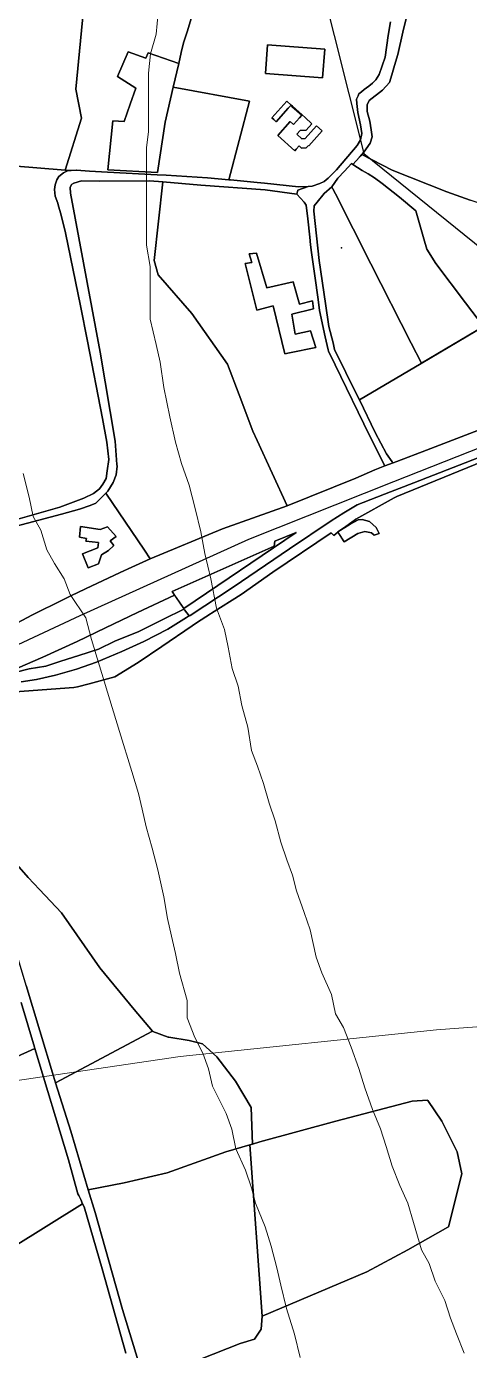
# Model space of a CAD drawing. Header units: metres. Extents: x 3 to 1027712, y 40 to 4430649.
# Drawn here: x 507076 to 507365, y 4409741 to 4410603 of the extents above; entities that cross this region are included whole.
import ezdxf

# ---------------------------------------------------------------- set-up
doc = ezdxf.new("R2010")
doc.units = ezdxf.units.M
doc.header["$MEASUREMENT"] = 0
doc.layers.add('A.ES.SDGC.CP.07003.cadastralparcel — CadastralParcel', color=1, linetype='Continuous')
doc.layers.add('Carreteras_5_km', color=2, linetype='Continuous', lineweight=30)
doc.layers.add('Lineas_electricas_5_km', color=1, linetype='Continuous', lineweight=30)
doc.layers.add('Habitats_5_km', color=7, linetype='Continuous', lineweight=9, true_color=0xbefad2)
doc.layers.add('Zonas_Interes_Minero_5_km', color=7, linetype='Continuous', lineweight=9, true_color=0xc0fac1)
doc.layers.add('Yacimientos_arqueologicos', color=7, linetype='Continuous', true_color=0x160844)

msp = doc.modelspace()

# ---------------------------------------------------------------- linework, layer by layer
at = {"layer": 'A.ES.SDGC.CP.07003.cadastralparcel — CadastralParcel', "color": 7, "linetype": 'Continuous', "flags": 128}
for points in [[(507114.1, 4410625.55), (507108.12, 4410562.27), (507111.85, 4410543.46), (507101.27, 4410509.67), (507032.25, 4410515.2), (507032.25, 4410515.2), (507021.47, 4410516.07), (506993.49, 4410518.31), (506994.14, 4410520.53), (506997.37, 4410533.71), (506999.33, 4410548.4), (507001.23, 4410556.45), (507002.85, 4410561.53), (507006.77, 4410569.87), (507010.28, 4410581.49), (507014.4, 4410595.04), (507019.73, 4410608.11)], [(507183.56, 4410609.12), (507180.56, 4410599.81), (507178.21, 4410592.52), (507176.79, 4410586.37), (507175.12, 4410579.1), (507155.25, 4410585.96), (507153.81, 4410582.68), (507142.29, 4410586.8), (507135.22, 4410570.6), (507147.18, 4410563.07), (507143.48, 4410552.57), (507139.52, 4410541.31), (507132.15, 4410541.66), (507128.87, 4410509.92), (507161.31, 4410508.11), (507166.32, 4410540.83), (507171.56, 4410563.6), (507221.17, 4410554.6), (507207.77, 4410503.4), (507193.96, 4410504.67), (507167.04, 4410506.25), (507161.08, 4410506.58), (507128.71, 4410508.36), (507116.99, 4410509.01), (507108.52, 4410509.6), (507108.39, 4410509.59), (507105.11, 4410509.36), (507101.27, 4410509.67), (507111.85, 4410543.46), (507108.12, 4410562.27), (507114.1, 4410625.55)], [(507313.19, 4410606.18), (507311.48, 4410597.45), (507309.7, 4410583.27), (507305.73, 4410571.91), (507303.57, 4410568.56), (507301.4, 4410566.2), (507299.04, 4410564.23), (507295.88, 4410562.26), (507294.11, 4410560.68), (507292.53, 4410559.31), (507291.94, 4410557.93), (507290.96, 4410555.96), (507291.15, 4410553.01), (507291.75, 4410547.1), (507293.52, 4410539.22), (507294.5, 4410533.51), (507293.52, 4410529.38), (507291.35, 4410525.64), (507277.95, 4410509.89), (507272.57, 4410504.47), (507269.81, 4410502.31), (507267.06, 4410500.93), (507262.13, 4410499.16), (507259.53, 4410499.04), (507253.26, 4410498.76), (507231, 4410501.13), (507226.26, 4410501.59), (507208.93, 4410503.29), (507207.77, 4410503.4), (507221.17, 4410554.6), (507221.17, 4410554.6), (507171.56, 4410563.6), (507175.12, 4410579.1), (507176.79, 4410586.37), (507178.21, 4410592.52), (507180.56, 4410599.81), (507183.56, 4410609.12)], [(507323.32, 4410608.42), (507321.08, 4410599.52), (507317.96, 4410584.87), (507315.78, 4410577.83), (507313.9, 4410571.77), (507312.34, 4410566.79), (507307.97, 4410561.8), (507299.24, 4410554.94), (507297.99, 4410552.14), (507297.99, 4410547.77), (507299.55, 4410541.54), (507300.49, 4410535.93), (507301.11, 4410531.25), (507299.86, 4410527.2), (507295.81, 4410521.27), (507295.05, 4410520.42), (507294.51, 4410519.82), (507293.79, 4410519), (507293, 4410518.12), (507288.66, 4410513.23), (507287.59, 4410513.89), (507283.08, 4410509.05), (507283.08, 4410509.05), (507278.73, 4410504.45), (507274.94, 4410498.76), (507269.96, 4410494.42), (507265.28, 4410488.73), (507263.43, 4410486.32), (507263.24, 4410482.8), (507266.58, 4410450.8), (507270.85, 4410422.65), (507272.89, 4410407.64), (507275.67, 4410397.08), (507276.59, 4410392.82), (507291.46, 4410362.84), (507292.89, 4410359.89), (507303.14, 4410338.76), (507310.56, 4410324.68), (507314.08, 4410319.49), (507314.8, 4410318.81), (507309.47, 4410316.88), (507299.42, 4410336.8), (507276.97, 4410382.66), (507272.7, 4410391.74), (507272.52, 4410392.48), (507270.48, 4410401), (507266.95, 4410418.23), (507265.98, 4410425.33), (507263.87, 4410440.71), (507261.55, 4410455.91), (507261.02, 4410461.01), (507260.5, 4410465.89), (507259.24, 4410477.9), (507258.22, 4410486.73), (507256.77, 4410488.76), (507252.11, 4410493.98), (507252.73, 4410496.67), (507259.53, 4410499.04), (507262.13, 4410499.16), (507267.06, 4410500.93), (507269.81, 4410502.31), (507272.57, 4410504.47), (507277.95, 4410509.89), (507291.35, 4410525.64), (507293.52, 4410529.38), (507294.5, 4410533.51), (507293.52, 4410539.22), (507291.75, 4410547.1), (507291.15, 4410553.01), (507290.96, 4410555.96), (507291.94, 4410557.93), (507292.53, 4410559.31), (507294.11, 4410560.68), (507295.88, 4410562.26), (507299.04, 4410564.23), (507301.4, 4410566.2), (507303.57, 4410568.56), (507305.73, 4410571.91), (507309.7, 4410583.27), (507311.48, 4410597.45), (507313.19, 4410606.18)], [(507455.72, 4410608.47), (507460.45, 4410590.42), (507369.65, 4410488.52), (507365.02, 4410490.12), (507349.75, 4410495.41), (507314.23, 4410509.55), (507314.23, 4410509.55), (507294.51, 4410519.82), (507295.81, 4410521.27), (507299.86, 4410527.2), (507301.11, 4410531.25), (507300.49, 4410535.93), (507299.55, 4410541.54), (507297.99, 4410547.77), (507297.99, 4410552.14), (507299.24, 4410554.94), (507307.97, 4410561.8), (507312.34, 4410566.79), (507313.9, 4410571.77), (507315.78, 4410577.83), (507317.96, 4410584.87), (507321.08, 4410599.52), (507323.32, 4410608.42)], [(507373.61, 4410407.67), (507362.05, 4410423.06), (507342.67, 4410448.87), (507336.7, 4410458.23), (507334.81, 4410464.96), (507329.68, 4410483.17), (507319.04, 4410491.99), (507307.66, 4410500.81), (507302.72, 4410504.64), (507298.57, 4410507.15), (507294.73, 4410509.48), (507288.66, 4410513.23), (507293, 4410518.12), (507293, 4410518.12), (507294.51, 4410519.82), (507314.23, 4410509.55), (507349.75, 4410495.41), (507365.02, 4410490.12)], [(507032.25, 4410515.2), (507101.27, 4410509.67), (507105.11, 4410509.36), (507102.8, 4410509.21), (507100.05, 4410507.83), (507097.09, 4410505.46), (507095.71, 4410503.3), (507094.73, 4410499.95), (507094.33, 4410497), (507094.73, 4410492.67), (507096.3, 4410488.14), (507096.84, 4410486.2), (507098.27, 4410481.05), (507101.43, 4410468.85), (507111.07, 4410421.29), (507115.79, 4410398.26), (507125.45, 4410347.86), (507128.41, 4410332.31), (507129.59, 4410321.09), (507128.6, 4410313.8), (507127.82, 4410308.68), (507125.65, 4410304.94), (507123.48, 4410301.99), (507119.54, 4410298.84), (507113.24, 4410295.89), (507097.67, 4410289.98), (507062.81, 4410280.01)], [(507062.81, 4410280.01), (507097.67, 4410289.98), (507113.24, 4410295.89), (507119.54, 4410298.84), (507123.48, 4410301.99), (507125.65, 4410304.94), (507127.82, 4410308.68), (507128.6, 4410313.8), (507129.59, 4410321.09), (507128.41, 4410332.31), (507125.45, 4410347.86), (507115.79, 4410398.26), (507111.07, 4410421.29), (507101.43, 4410468.85), (507098.27, 4410481.05), (507096.84, 4410486.2), (507096.3, 4410488.14), (507094.73, 4410492.67), (507094.33, 4410497), (507094.73, 4410499.95), (507095.71, 4410503.3), (507097.09, 4410505.46), (507100.05, 4410507.83), (507102.8, 4410509.21), (507105.11, 4410509.36), (507108.39, 4410509.59), (507108.52, 4410509.6), (507116.99, 4410509.01), (507128.71, 4410508.36), (507161.08, 4410506.58), (507167.04, 4410506.25), (507193.96, 4410504.67), (507207.77, 4410503.4), (507208.93, 4410503.29), (507226.26, 4410501.59), (507231, 4410501.13), (507253.26, 4410498.76), (507259.53, 4410499.04), (507252.73, 4410496.67), (507252.11, 4410493.98), (507231.38, 4410496.79), (507189.58, 4410499.91), (507164.74, 4410502), (507156.2, 4410502.72), (507123.75, 4410502.41), (507111.9, 4410502.72), (507106.91, 4410501.16), (507105.35, 4410500.22), (507104.41, 4410498.35), (507104.72, 4410494.61), (507124.04, 4410390.92), (507133.71, 4410332.94), (507134.88, 4410317.81), (507134.96, 4410316.73), (507134.33, 4410311.12), (507132.46, 4410306.13), (507129.03, 4410300.52), (507127.73, 4410299.23), (507123.42, 4410294.91), (507121.23, 4410292.73), (507117.49, 4410291.17), (507110.62, 4410288.68), (507098.79, 4410285.53), (507069.33, 4410277.69)], [(507438.63, 4410348.9), (507328.25, 4410305.82), (507318.83, 4410302.14), (507313.17, 4410299.93), (507291.44, 4410291.45), (507282.6, 4410286.3), (507274.36, 4410281.03), (507247.2, 4410262.94), (507210.67, 4410237.94), (507182.54, 4410219.54), (507181.88, 4410219.13), (507178.89, 4410223.16), (507178.57, 4410223.64), (507178.37, 4410223.93), (507251.72, 4410273.42), (507237.81, 4410267.94), (507237.41, 4410264.73), (507170.83, 4410235.15), (507172.45, 4410232.74), (507148.24, 4410221.43), (507127.41, 4410211.43), (507108.97, 4410202.54), (507086.66, 4410192.4), (507070.1, 4410185.08)], [(507072.54, 4410176.15), (507082.45, 4410177.8), (507094.82, 4410180.48), (507108.67, 4410184.4), (507121.66, 4410189.14), (507138.18, 4410196.07), (507152.47, 4410202.6), (507167.99, 4410210.53), (507180.27, 4410218.14), (507180.27, 4410218.14), (507182.54, 4410219.54), (507210.67, 4410237.94), (507247.2, 4410262.94), (507274.36, 4410281.03), (507282.6, 4410286.3), (507291.44, 4410291.45), (507313.17, 4410299.93), (507318.83, 4410302.14), (507328.25, 4410305.82), (507438.63, 4410348.9)], [(507059.51, 4410209.1), (507080.01, 4410219.87), (507100.2, 4410229.84), (507104.91, 4410232.16), (507114.46, 4410236.88), (507137, 4410247.37), (507144.61, 4410250.91), (507156.5, 4410256.44), (507203.6, 4410275.85), (507245.76, 4410290.96), (507290.59, 4410308.88), (507302.82, 4410314.43), (507309.47, 4410316.88), (507314.8, 4410318.81), (507317.18, 4410319.72), (507336.6, 4410327.18), (507353.44, 4410333.66), (507381.75, 4410344.55)], [(507068.55, 4410169.8), (507106.86, 4410172.57), (507109.2, 4410172.92), (507116.87, 4410174.92), (507133.49, 4410179.51), (507148.82, 4410188.86), (507164.16, 4410199.26), (507183.98, 4410212.61), (507186.65, 4410214.59), (507195.94, 4410220.55), (507196.45, 4410220.87), (507215.89, 4410233.2), (507236.5, 4410247.77), (507274.5, 4410273.3), (507274.72, 4410273.08), (507276.16, 4410271.64), (507278.89, 4410273.64), (507282.95, 4410267.54), (507291.92, 4410272.89), (507296.42, 4410274.08), (507300.8, 4410273.29), (507302.52, 4410271.7), (507305.72, 4410272.77), (507303.68, 4410276.84), (507299.39, 4410280.75), (507294.73, 4410281.99), (507292.08, 4410281.69), (507286.88, 4410279.04), (507282.5, 4410276.29), (507289.5, 4410281.41), (507290.49, 4410282.13), (507315.45, 4410296.1), (507317.22, 4410297.09), (507388.41, 4410326.16)], [(507388.41, 4410326.16), (507317.22, 4410297.09), (507315.45, 4410296.1), (507290.49, 4410282.13), (507289.5, 4410281.41), (507282.5, 4410276.29), (507278.72, 4410273.9), (507278.89, 4410273.64), (507276.16, 4410271.64), (507274.72, 4410273.08), (507274.5, 4410273.3), (507236.5, 4410247.77), (507215.89, 4410233.2), (507196.45, 4410220.87), (507195.94, 4410220.55), (507186.65, 4410214.59), (507183.98, 4410212.61), (507164.16, 4410199.26), (507148.82, 4410188.86), (507133.49, 4410179.51), (507116.87, 4410174.92), (507109.2, 4410172.92), (507106.86, 4410172.57), (507068.55, 4410169.8)], [(507069.33, 4410277.69), (507098.79, 4410285.53), (507110.62, 4410288.68), (507117.49, 4410291.17), (507121.23, 4410292.73), (507123.42, 4410294.91), (507127.73, 4410299.23), (507152.82, 4410261.91), (507156.5, 4410256.44), (507144.61, 4410250.91), (507137, 4410247.37), (507114.46, 4410236.88), (507104.91, 4410232.16), (507100.2, 4410229.84), (507080.01, 4410219.87), (507059.51, 4410209.1)], [(507068.41, 4410182.34), (507077.78, 4410184.6), (507088.54, 4410186.51), (507098.26, 4410189.63), (507110.02, 4410193.41), (507122.98, 4410197.58), (507133.49, 4410202.65), (507149.11, 4410209.07), (507165.25, 4410217.05), (507178.57, 4410223.64), (507178.89, 4410223.16), (507181.88, 4410219.13), (507167.99, 4410210.53), (507152.47, 4410202.6), (507138.18, 4410196.07), (507121.66, 4410189.14), (507108.67, 4410184.4), (507094.82, 4410180.48), (507082.45, 4410177.8), (507072.54, 4410176.15)], [(507189.23, 4409735.02), (507215.09, 4409745.07), (507224.43, 4409747.94), (507228.74, 4409754.4), (507229.46, 4409763.02), (507297.7, 4409791.73), (507324.28, 4409806.08), (507350.38, 4409820.88), (507350.84, 4409821.16), (507359.47, 4409855.61), (507356.6, 4409869.96), (507346.54, 4409890.06), (507337.43, 4409903.37), (507337.21, 4409903.7), (507327.15, 4409902.98), (507277.58, 4409890.06), (507228.02, 4409876.42), (507223.19, 4409875.02), (507222.24, 4409898.79), (507212.18, 4409916.01), (507199.97, 4409931.81), (507190.63, 4409940.42), (507182.01, 4409942.57), (507168.61, 4409944.68), (507168.37, 4409944.72), (507158.31, 4409948.31), (507158.11, 4409948.54), (507146.1, 4409962.67), (507123.83, 4409989.94), (507098.69, 4410025.83), (507084.54, 4410040.91), (507077.14, 4410048.8), (507062.27, 4410065.67)], [(507075.84, 4409978.28), (507093.59, 4409919.28), (507094.92, 4409915.06), (507104.84, 4409883.42), (507116.21, 4409845.35), (507120.68, 4409830.37), (507138.63, 4409767.25), (507149.66, 4409730.95)], [(507072.58, 4409967.26), (507081.19, 4409938.2), (507081.48, 4409937.23), (507039.52, 4409918.5)], [(507140.78, 4409738.9), (507125.38, 4409793.75), (507113.53, 4409834.11), (507112.55, 4409836.2), (507111.31, 4409838.84), (507110.03, 4409841.58), (507109.49, 4409842.72), (507103.3, 4409864.78), (507081.48, 4409937.23), (507081.19, 4409938.2), (507072.58, 4409967.26)], [(507039.52, 4409918.5), (507081.48, 4409937.23), (507103.3, 4409864.78), (507109.49, 4409842.72), (507110.03, 4409841.58), (507111.31, 4409838.84), (507112.55, 4409836.2), (507042.94, 4409792.98)], [(506947.49, 4409720.17), (506938.22, 4409743.23), (506960.63, 4409741.76), (506983.23, 4409746.84), (507000.17, 4409758.13), (507023.79, 4409778.58), (507034.07, 4409787.48), (507042.94, 4409792.98), (507112.55, 4409836.2), (507113.53, 4409834.11), (507125.38, 4409793.75), (507140.78, 4409738.9)]]:
    msp.add_lwpolyline(points, dxfattribs=at)
for points in [[(507233.07, 4410591.34), (507270.36, 4410588.39), (507268.89, 4410569.74), (507231.59, 4410572.69), (507233.07, 4410591.34)], [(507233.07, 4410591.34), (507231.59, 4410572.69), (507268.89, 4410569.74), (507270.36, 4410588.39), (507233.07, 4410591.34)], [(507161.31, 4410508.11), (507128.87, 4410509.92), (507132.15, 4410541.66), (507139.52, 4410541.31), (507143.48, 4410552.57), (507147.18, 4410563.07), (507135.22, 4410570.6), (507142.29, 4410586.8), (507153.81, 4410582.68), (507155.25, 4410585.96), (507175.12, 4410579.1), (507171.56, 4410563.6), (507166.32, 4410540.83), (507161.31, 4410508.11)], [(507237.01, 4410542.56), (507235.8, 4410543.64), (507245.56, 4410554.51), (507248.38, 4410551.97), (507249.16, 4410551.27), (507255.53, 4410545.55), (507257.46, 4410543.82), (507261.93, 4410539.81), (507258.21, 4410535.66), (507254.25, 4410535.45), (507252.01, 4410532.96), (507255.25, 4410530.06), (507257.45, 4410530.18), (507264.9, 4410538.48), (507268.62, 4410535.14), (507259.94, 4410525.47), (507259.65, 4410525.73), (507258.24, 4410524.17), (507255.13, 4410523.99), (507253.56, 4410525.4), (507251.7, 4410523.33), (507250.7, 4410522.21), (507239.61, 4410532.16), (507247.83, 4410541.32), (507249.98, 4410539.38), (507253.79, 4410543.62), (507255.34, 4410545.34), (507248.85, 4410551.11), (507248.16, 4410551.72), (507246.53, 4410549.9), (507238.63, 4410541.1), (507237.01, 4410542.56)], [(507235.8, 4410543.64), (507237.01, 4410542.56), (507238.63, 4410541.1), (507246.53, 4410549.9), (507248.16, 4410551.72), (507248.85, 4410551.11), (507255.34, 4410545.34), (507253.79, 4410543.62), (507249.98, 4410539.38), (507247.83, 4410541.32), (507239.61, 4410532.16), (507250.7, 4410522.21), (507251.7, 4410523.33), (507253.56, 4410525.4), (507255.13, 4410523.99), (507258.24, 4410524.17), (507259.65, 4410525.73), (507259.94, 4410525.47), (507268.62, 4410535.14), (507264.9, 4410538.48), (507257.45, 4410530.18), (507255.25, 4410530.06), (507252.01, 4410532.96), (507254.25, 4410535.45), (507258.21, 4410535.66), (507261.93, 4410539.81), (507257.46, 4410543.82), (507255.53, 4410545.55), (507249.16, 4410551.27), (507248.38, 4410551.97), (507245.56, 4410554.51), (507235.8, 4410543.64)], [(507334.81, 4410464.96), (507336.7, 4410458.23), (507342.67, 4410448.87), (507362.05, 4410423.06), (507373.61, 4410407.67), (507333.3, 4410383.8), (507326.56, 4410396.96), (507300.35, 4410448.62), (507277.23, 4410494.12), (507275.55, 4410497.52), (507274.94, 4410498.76), (507278.73, 4410504.45), (507283.08, 4410509.05), (507287.59, 4410513.89), (507288.66, 4410513.23), (507294.73, 4410509.48), (507298.57, 4410507.15), (507302.72, 4410504.64), (507307.66, 4410500.81), (507319.04, 4410491.99), (507329.68, 4410483.17), (507334.81, 4410464.96)], [(507156.5, 4410256.44), (507152.82, 4410261.91), (507127.73, 4410299.23), (507129.03, 4410300.52), (507132.46, 4410306.13), (507134.33, 4410311.12), (507134.96, 4410316.73), (507134.88, 4410317.81), (507133.71, 4410332.94), (507124.04, 4410390.92), (507104.72, 4410494.61), (507104.41, 4410498.35), (507105.35, 4410500.22), (507106.91, 4410501.16), (507111.9, 4410502.72), (507123.75, 4410502.41), (507156.2, 4410502.72), (507164.74, 4410502), (507159.18, 4410450.68), (507161.83, 4410441.41), (507183.69, 4410416.26), (507206.88, 4410383.17), (507214.41, 4410363.29), (507223.44, 4410339.48), (507226.22, 4410333.44), (507245.76, 4410290.96), (507203.6, 4410275.85), (507156.5, 4410256.44)], [(507245.76, 4410290.96), (507226.22, 4410333.44), (507223.44, 4410339.48), (507214.41, 4410363.29), (507206.88, 4410383.17), (507183.69, 4410416.26), (507161.83, 4410441.41), (507159.18, 4410450.68), (507164.74, 4410502), (507189.58, 4410499.91), (507231.38, 4410496.79), (507252.11, 4410493.98), (507256.77, 4410488.76), (507258.22, 4410486.73), (507259.24, 4410477.9), (507260.5, 4410465.89), (507261.02, 4410461.01), (507261.55, 4410455.91), (507263.87, 4410440.71), (507265.98, 4410425.33), (507266.95, 4410418.23), (507270.48, 4410401), (507272.52, 4410392.48), (507272.7, 4410391.74), (507276.97, 4410382.66), (507299.42, 4410336.8), (507309.47, 4410316.88), (507302.82, 4410314.43), (507290.59, 4410308.88), (507245.76, 4410290.96)], [(507275.55, 4410497.52), (507277.23, 4410494.12), (507300.35, 4410448.62), (507326.56, 4410396.96), (507333.3, 4410383.8), (507332.99, 4410383.62), (507292.89, 4410359.89), (507291.46, 4410362.84), (507276.59, 4410392.82), (507275.67, 4410397.08), (507272.89, 4410407.64), (507270.85, 4410422.65), (507266.58, 4410450.8), (507263.24, 4410482.8), (507263.43, 4410486.32), (507265.28, 4410488.73), (507269.96, 4410494.42), (507274.94, 4410498.76), (507275.55, 4410497.52)], [(507236.65, 4410421.2), (507226.06, 4410418.43), (507218.44, 4410448.72), (507222.69, 4410449.48), (507221.06, 4410455.16), (507225.8, 4410455.59), (507232.58, 4410432.91), (507249.8, 4410436.82), (507253.71, 4410422.22), (507262.33, 4410424.47), (507262.85, 4410419.35), (507248.76, 4410415.7), (507251.1, 4410402.67), (507261.02, 4410405.01), (507264.41, 4410394.06), (507247.2, 4410390.55), (507244.2, 4410389.94), (507236.65, 4410421.2)], [(507262.33, 4410424.47), (507253.71, 4410422.22), (507249.8, 4410436.82), (507232.58, 4410432.91), (507225.8, 4410455.59), (507221.06, 4410455.16), (507222.69, 4410449.48), (507218.44, 4410448.72), (507226.06, 4410418.43), (507236.65, 4410421.2), (507244.2, 4410389.94), (507247.2, 4410390.55), (507264.41, 4410394.06), (507261.02, 4410405.01), (507251.1, 4410402.67), (507248.76, 4410415.7), (507262.85, 4410419.35), (507262.33, 4410424.47)], [(507314.8, 4410318.81), (507314.08, 4410319.49), (507310.56, 4410324.68), (507303.14, 4410338.76), (507292.89, 4410359.89), (507332.99, 4410383.62), (507374.19, 4410408.01), (507375.74, 4410406.09), (507406.39, 4410364.62), (507412.61, 4410356.2), (507381.75, 4410344.55), (507353.44, 4410333.66), (507336.6, 4410327.18), (507317.18, 4410319.72), (507314.8, 4410318.81)], [(507116.27, 4410250.41), (507112.38, 4410259.58), (507122.39, 4410263.47), (507122.81, 4410267.08), (507114.74, 4410267.78), (507115.02, 4410269.72), (507110.43, 4410270.42), (507111.13, 4410277.5), (507123.92, 4410275.42), (507128.79, 4410277.23), (507134.35, 4410270.97), (507130.59, 4410268.2), (507132.96, 4410265), (507129.48, 4410261.81), (507124.75, 4410258.89), (507122.81, 4410253.05), (507116.27, 4410250.41)], [(507115.02, 4410269.72), (507114.74, 4410267.78), (507122.81, 4410267.08), (507122.39, 4410263.47), (507112.38, 4410259.58), (507116.27, 4410250.41), (507122.81, 4410253.05), (507124.75, 4410258.89), (507129.48, 4410261.81), (507132.96, 4410265), (507130.59, 4410268.2), (507134.35, 4410270.97), (507128.79, 4410277.23), (507123.92, 4410275.42), (507111.13, 4410277.5), (507110.43, 4410270.42), (507115.02, 4410269.72)], [(507305.72, 4410272.77), (507302.52, 4410271.7), (507300.8, 4410273.29), (507296.42, 4410274.08), (507291.92, 4410272.89), (507282.95, 4410267.54), (507278.72, 4410273.9), (507286.88, 4410279.04), (507292.08, 4410281.69), (507294.73, 4410281.99), (507299.39, 4410280.75), (507303.68, 4410276.84), (507305.72, 4410272.77)], [(507178.37, 4410223.93), (507170.83, 4410235.15), (507237.41, 4410264.73), (507237.81, 4410267.94), (507251.72, 4410273.42), (507178.37, 4410223.93)], [(507062.08, 4410181.58), (507070.1, 4410185.08), (507086.66, 4410192.4), (507108.97, 4410202.54), (507127.41, 4410211.43), (507148.24, 4410221.43), (507172.45, 4410232.74), (507178.37, 4410223.93), (507178.57, 4410223.64), (507165.25, 4410217.05), (507149.11, 4410209.07), (507133.49, 4410202.65), (507122.98, 4410197.58), (507110.02, 4410193.41), (507098.26, 4410189.63), (507088.54, 4410186.51), (507077.78, 4410184.6), (507068.41, 4410182.34), (507065.84, 4410181.8), (507062.08, 4410181.58)], [(507043.71, 4410074.04), (507051.95, 4410070.63), (507061.33, 4410066.74), (507062.27, 4410065.67), (507077.14, 4410048.8), (507084.54, 4410040.91), (507098.69, 4410025.83), (507123.83, 4409989.94), (507146.1, 4409962.67), (507158.11, 4409948.54), (507094.92, 4409915.06), (507093.59, 4409919.28), (507075.84, 4409978.28), (507070.1, 4409997.17), (507061.96, 4410022.99), (507057.17, 4410040.68), (507053.82, 4410055.99), (507051.19, 4410063.4), (507047.84, 4410069.14), (507043.71, 4410074.04)], [(507104.84, 4409883.42), (507094.92, 4409915.06), (507158.11, 4409948.54), (507158.31, 4409948.31), (507168.37, 4409944.72), (507168.61, 4409944.68), (507182.01, 4409942.57), (507190.63, 4409940.42), (507199.97, 4409931.81), (507212.18, 4409916.01), (507222.24, 4409898.79), (507223.19, 4409875.02), (507221.57, 4409874.55), (507205.75, 4409869.96), (507167.68, 4409856.33), (507139.66, 4409849.87), (507116.21, 4409845.35), (507104.84, 4409883.42)], [(507229.46, 4409763.02), (507221.57, 4409874.55), (507223.19, 4409875.02), (507228.02, 4409876.42), (507277.58, 4409890.06), (507327.15, 4409902.98), (507337.21, 4409903.7), (507337.43, 4409903.37), (507346.54, 4409890.06), (507356.6, 4409869.96), (507359.47, 4409855.61), (507350.84, 4409821.16), (507350.38, 4409820.88), (507324.28, 4409806.08), (507297.7, 4409791.73), (507229.46, 4409763.02)], [(507120.68, 4409830.37), (507116.21, 4409845.35), (507139.66, 4409849.87), (507167.68, 4409856.33), (507205.75, 4409869.96), (507221.57, 4409874.55), (507229.46, 4409763.02), (507228.74, 4409754.4), (507224.43, 4409747.94), (507215.09, 4409745.07), (507189.23, 4409735.02), (507167.68, 4409727.13), (507151.64, 4409721.37), (507151.58, 4409722.34), (507149.66, 4409730.95), (507138.63, 4409767.25), (507120.68, 4409830.37)]]:
    msp.add_lwpolyline(points, close=True, dxfattribs=at)
at = {"layer": 'Carreteras_5_km'}
msp.add_line((507004.33, 4410169.5, 24.75), (507110.87, 4410219.43, 24.85), dxfattribs=at)
msp.add_line((507004.33, 4410169.5, 24.75), (507110.87, 4410219.43, 24.85), dxfattribs=at)
for points in [[(507315.32, 4410306.72, 28.29), (507489.67, 4410375.66, 27.08), (507492.63, 4410376.83, 27.04)], [(507315.32, 4410306.72, 28.29), (507489.67, 4410375.66, 27.08), (507492.63, 4410376.83, 27.04)], [(507110.87, 4410219.43, 24.85), (507220.77, 4410269.15, 27.03), (507315.32, 4410306.72, 28.29)], [(507110.87, 4410219.43, 24.85), (507220.77, 4410269.15, 27.03), (507315.32, 4410306.72, 28.29)]]:
    msp.add_polyline3d(points, dxfattribs=at)
at = {"layer": 'Habitats_5_km'}
for points in [[(507161.76, 4410612.15), (507160.48, 4410598.16), (507156.66, 4410585.43), (507155.39, 4410572.71), (507155.38, 4410560), (507155.38, 4410546.01), (507155.37, 4410534.56), (507154.1, 4410524.38), (507154.1, 4410512.94), (507154.09, 4410497.68), (507154.09, 4410487.5), (507154.08, 4410474.79), (507154.08, 4410460.8), (507156.62, 4410446.81), (507156.61, 4410430.28), (507156.61, 4410412.47), (507160.42, 4410395.95), (507162.96, 4410384.5), (507165.5, 4410367.97), (507169.31, 4410348.9), (507173.12, 4410332.38), (507176.93, 4410318.39), (507182.01, 4410304.41), (507185.82, 4410289.16), (507189.63, 4410273.9), (507192.17, 4410259.91), (507195.98, 4410243.39), (507199.79, 4410224.32), (507204.87, 4410210.33), (507207.41, 4410198.89), (507209.95, 4410184.91), (507213.76, 4410173.47), (507216.3, 4410160.75), (507220.11, 4410146.77), (507222.65, 4410131.51), (507226.46, 4410121.34), (507230.28, 4410109.9), (507234.09, 4410097.19), (507237.9, 4410085.75), (507241.71, 4410071.77), (507245.52, 4410060.33), (507249.34, 4410050.16), (507251.88, 4410039.99), (507256.96, 4410026.01), (507260.77, 4410014.57), (507264.58, 4409996.77), (507268.39, 4409986.6), (507274.75, 4409972.62), (507277.29, 4409959.91), (507282.37, 4409951.01), (507287.45, 4409938.3), (507292.54, 4409924.32), (507296.35, 4409911.61), (507301.43, 4409897.62), (507306.51, 4409884.91), (507310.33, 4409873.47), (507314.14, 4409860.76), (507319.22, 4409848.05), (507324.31, 4409836.61), (507328.12, 4409823.9), (507333.2, 4409806.11), (507338.28, 4409797.21), (507342.09, 4409785.77), (507348.45, 4409773.06), (507352.26, 4409761.62), (507356.07, 4409751.45), (507361.16, 4409738.74)], [(507254.32, 4409736.04), (507250.51, 4409751.3), (507245.43, 4409767.82), (507241.62, 4409783.08), (507239.08, 4409794.52), (507235.27, 4409808.5), (507231.46, 4409821.22), (507225.1, 4409836.47), (507222.56, 4409846.64), (507218.75, 4409858.08), (507212.39, 4409872.06), (507209.85, 4409884.77), (507206.04, 4409894.94), (507197.15, 4409912.73), (507194.61, 4409924.17), (507190.79, 4409934.34), (507185.71, 4409944.51), (507180.63, 4409957.22), (507180.63, 4409968.66), (507175.55, 4409986.46), (507173.01, 4409999.18), (507170.47, 4410010.62), (507167.93, 4410022.06), (507165.39, 4410036.04), (507161.58, 4410053.84), (507157.77, 4410067.83), (507153.96, 4410081.81), (507151.42, 4410093.25), (507148.88, 4410103.42), (507144.5, 4410117.83), (507136.58, 4410143.92), (507130.36, 4410164.41), (507118.38, 4410203.85), (507114.57, 4410217.83), (507104.4, 4410233.08), (507100.59, 4410243.25), (507094.24, 4410253.41), (507089.15, 4410262.3), (507085.34, 4410275.02), (507080.26, 4410283.91), (507077.72, 4410296.63), (507073.9, 4410311.88)]]:
    msp.add_lwpolyline(points, dxfattribs=at)
at = {"layer": 'Lineas_electricas_5_km'}
msp.add_polyline3d([(506467.07, 4412216.71, 3.32), (506525.12, 4412096.7, 3.4), (506665.5, 4411804.3, 3.9), (506808.6, 4411507.7, 9.8), (506925.7, 4411263.59, 3.8), (507018.3, 4411078.65, 6), (507222.71, 4410673.34, 22), (507266.71, 4410636.44, 30.5), (507295.64, 4410520.4, 41.8), (507617.93, 4410260.17, 35.4), (507879.84, 4410170.97, 45.3), (508172.47, 4410196, 28), (508427.02, 4410218.51, 17.3), (508741.31, 4410266.9, 5.1), (508942.85, 4410273.21, 4.9), (509144.17, 4410279.31, 1.4), (509415.13, 4410266.48, 1.3), (509682.3, 4410325.17, 0.7), (509900.53, 4410346.14, 0.6), (510126.45, 4410366.23, 0.2), (510359.23, 4410385.44, 1), (510398.18, 4410388.73, 1)], dxfattribs=at)
at = {"layer": 'Yacimientos_arqueologicos'}
msp.add_point((507281.08, 4410459.06, 40.6), dxfattribs=at)
at = {"layer": 'Zonas_Interes_Minero_5_km'}
msp.add_lwpolyline([(506187.07, 4409207.25), (506206.91, 4409340.46), (506286.93, 4409447.51), (506509.11, 4409600.13), (506713.61, 4409797.67), (506801.09, 4409852.42), (507006.51, 4409907.07), (507176.11, 4409932.06), (507343.06, 4409949.53), (507480.45, 4409959.77), (507501.28, 4409918.65), (507535.75, 4409784.78), (507560.36, 4409690.11), (507582.72, 4409608.08), (507639.01, 4409504.02), (507641.63, 4409489.17), (507701.53, 4409362.59), (507718.39, 4409329.22), (507654.8, 4409320.17), (507569.77, 4409294.06), (507542.8, 4409331.8), (507286.95, 4409314.91), (507208.77, 4409291.03)], dxfattribs=at)

doc.saveas('drawing.dxf')
